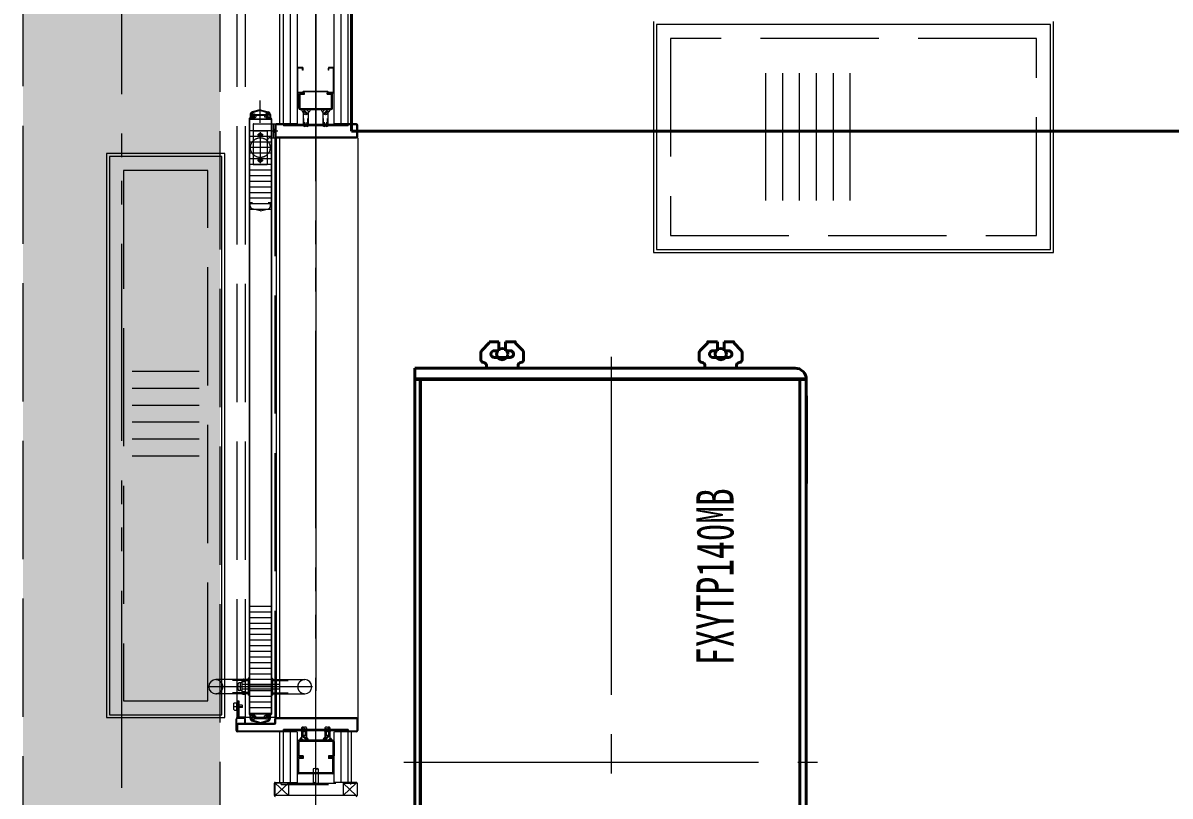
# Model space of a CAD drawing. Units: millimetres at full size. Extents: x -22551 to 92397, y -19340 to 14894.
# Drawn here: x -5813 to -3776, y 4234 to 5607 of the extents above; entities that cross this region are included whole.
import ezdxf
from ezdxf.enums import TextEntityAlignment as Align

# ---------------------------------------------------------------- set-up
doc = ezdxf.new("R2010")
doc.units = ezdxf.units.MM
doc.header["$LTSCALE"] = 70
for name, pattern in [('CHAIN2', [12, 9, -1, 1, -1]), ('DASHED1', [1.8, 1.2, -0.6]), ('DASHED3', [4, 3, -1]), ('DOUBLE_CHAIN1', [8.8, 5, -1, 0.6, -0.6, 0.6, -1])]:
    doc.linetypes.add(name, pattern=pattern)
for name, color, linetype, lineweight in [('1-2_階なし_梁', 9, 'DASHED3', 15), ('2-0_通芯', 7, 'Continuous', 15), ('9-0_無題1', 5, 'Continuous', 40)]:
    doc.layers.add(name, color=color, linetype=linetype, lineweight=lineweight)
doc.styles.add('ＭＳ ゴシック', font='')
doc.styles.get('ＭＳ ゴシック').set_extended_font_data('MS Gothic')

# ---------------------------------------------------------------- blocks, each defined once
blk = doc.blocks.new('グループ部品-9')
at = {"layer": '9-0_無題1'}
for q in [(-5229.89, 6814.3), (-79.89, 5414.3)]:
    blk.add_line((-5229.89, 5414.3), q, dxfattribs=at)
blk = doc.blocks.new('グループ部品-33')
at = {"layer": '9-0_無題1'}
for p, q in [((-4998.67, 5025.11), (-4985.14, 5038.34)), ((-4985.14, 5038.34), (-4998.67, 5025.11)), ((-4985.14, 5038.34), (-4985.14, 5040.64)), ((-4985.14, 5040.64), (-4968.14, 5040.64)), ((-4985.14, 5040.64), (-4985.14, 5038.34)), ((-4968.14, 5040.64), (-4985.14, 5040.64)), ((-4968.14, 5040.64), (-4968.14, 5024.64)), ((-4968.14, 5024.64), (-4968.14, 5040.64)), ((-4956.14, 5040.64), (-4956.14, 5024.64)), ((-4956.14, 5040.64), (-4956.14, 5024.64)), ((-4939.14, 5040.64), (-4956.14, 5040.64)), ((-4939.14, 5038.34), (-4939.14, 5040.64)), ((-4925.6, 5025.11), (-4939.14, 5038.34)), ((-4925.6, 5025.11), (-4939.14, 5038.34)), ((-4610.67, 5025.11), (-4597.14, 5038.34)), ((-4597.14, 5038.34), (-4610.67, 5025.11)), ((-4597.14, 5040.64), (-4597.14, 5038.34)), ((-4580.14, 5040.64), (-4597.14, 5040.64)), ((-4580.14, 5040.64), (-4580.14, 5024.64)), ((-4580.14, 5024.64), (-4580.14, 5040.64)), ((-4568.14, 5040.64), (-4568.14, 5024.64)), ((-4568.14, 5040.64), (-4568.14, 5024.64)), ((-4551.14, 5040.64), (-4568.14, 5040.64)), ((-4551.14, 5038.34), (-4551.14, 5040.64)), ((-4537.6, 5025.11), (-4551.14, 5038.34)), ((-4537.6, 5025.11), (-4551.14, 5038.34)), ((-5000.14, 5021.57), (-5000.14, 5008.64)), ((-5000.14, 5021.57), (-5000.14, 5008.64)), ((-4968.14, 5024.64), (-4976.14, 5024.64)), ((-4976.14, 5024.64), (-4968.14, 5024.64)), ((-4948.14, 5012.64), (-4976.14, 5012.64)), ((-4948.14, 5012.64), (-4976.14, 5012.64)), ((-4948.14, 5024.64), (-4956.14, 5024.64)), ((-4956.14, 5024.64), (-4948.14, 5024.64)), ((-4924.14, 5021.57), (-4924.14, 5008.64)), ((-4924.14, 5008.64), (-4924.14, 5021.57)), ((-4612.14, 5021.57), (-4612.14, 5008.64)), ((-4612.14, 5021.57), (-4612.14, 5008.64)), ((-4580.14, 5024.64), (-4588.14, 5024.64)), ((-4588.14, 5024.64), (-4580.14, 5024.64)), ((-4560.14, 5012.64), (-4588.14, 5012.64)), ((-4560.14, 5012.64), (-4588.14, 5012.64)), ((-4560.14, 5024.64), (-4568.14, 5024.64)), ((-4568.14, 5024.64), (-4560.14, 5024.64)), ((-4536.14, 5021.57), (-4536.14, 5008.64)), ((-4536.14, 5008.64), (-4536.14, 5021.57)), ((-4442.14, 4993.64), (-5117.14, 4993.64)), ((-5117.14, 3593.64), (-5117.14, 4993.64)), ((-5117.14, 4993.64), (-5117.14, 3593.64)), ((-4990.14, 4993.64), (-5117.14, 4993.64)), ((-4990.14, 4998.64), (-4990.14, 4993.64)), ((-4990.14, 4998.64), (-4990.14, 4993.64)), ((-4934.14, 4998.64), (-4934.14, 4993.64)), ((-4934.14, 4993.64), (-4934.14, 4998.64)), ((-4602.14, 4993.64), (-4934.14, 4993.64)), ((-4602.14, 4998.64), (-4602.14, 4993.64)), ((-4602.14, 4998.64), (-4602.14, 4993.64)), ((-4546.14, 4998.64), (-4546.14, 4993.64)), ((-4546.14, 4993.64), (-4546.14, 4998.64)), ((-4442.14, 4993.64), (-4546.14, 4993.64)), ((-4422.16, 4974.64), (-5117.14, 4974.64)), ((-4422.14, 4973.64), (-5117.14, 4973.64)), ((-5108.14, 3613.64), (-5108.14, 4973.64)), ((-5107.14, 3613.64), (-5107.14, 4973.64)), ((-4433.54, 3613.64), (-4433.54, 4973.64)), ((-4422.34, 3613.64), (-4422.34, 4973.64)), ((-4422.14, 4969.64), (-4422.14, 4973.64)), ((-4422.14, 4969.64), (-4422.14, 4973.64)), ((-4422.14, 4969.64), (-4422.34, 4969.64)), ((-4422.34, 4969.64), (-4422.14, 4969.64)), ((-4422.34, 3617.64), (-4422.34, 4969.64)), ((-4421.54, 4944.41), (-4422.34, 4944.41)), ((-4421.54, 4944.41), (-4421.54, 4788.64)), ((-4421.54, 4788.64), (-4422.34, 4788.64))]:
    blk.add_line(p, q, dxfattribs=at)
at = {"layer": '9-0_無題1', "color": 7, "linetype": 'CHAIN2', "lineweight": 15}
for p, q in [((-4768.14, 3573.64), (-4768.14, 5013.64)), ((-5137.14, 4293.64), (-4402.34, 4293.64))]:
    blk.add_line(p, q, dxfattribs=at)
at = {"layer": '9-0_無題1'}
for points in [[(-4939.14, 5038.34), (-4939.14, 5040.64), (-4956.14, 5040.64)], [(-4597.14, 5038.34), (-4597.14, 5040.64), (-4580.14, 5040.64)], [(-4551.14, 5038.34), (-4551.14, 5040.64), (-4568.14, 5040.64)]]:
    blk.add_lwpolyline(points, dxfattribs=at)
for centre in [(-4962.14, 5018.64), (-4574.14, 5018.64)]:
    blk.add_circle(centre, 10, dxfattribs=at)
for centre, radius, start, end in [((-4995.14, 5021.57), 5, 135, 180), ((-4995.14, 5021.57), 5, 135.00003, 179.99995), ((-4976.14, 5018.64), 6, 90, 270), ((-4976.14, 5018.64), 6, 90, 269.99998), ((-4948.14, 5018.64), 6, 270, 90), ((-4948.14, 5018.64), 6, 269.99998, 90), ((-4929.14, 5021.57), 5, 359.99998, 44.99998), ((-4929.14, 5021.57), 5, 0.00003, 44.99995), ((-4607.14, 5021.57), 5, 135, 180), ((-4607.14, 5021.57), 5, 135.00003, 179.99995), ((-4588.14, 5018.64), 6, 90, 270), ((-4588.14, 5018.64), 6, 90, 270), ((-4560.14, 5018.64), 6, 270, 90), ((-4560.14, 5018.64), 6, 270, 90), ((-4541.14, 5021.57), 5, 359.99998, 44.99998), ((-4541.14, 5021.57), 5, 0.00003, 44.99995), ((-4995.14, 5008.64), 5, 180, 270), ((-4995.14, 5008.64), 5, 179.99995, 270.00003), ((-4995.14, 4998.64), 5, 359.99998, 90), ((-4995.14, 4998.64), 5, 359.99995, 90.00003), ((-4929.14, 4998.64), 5, 90, 180), ((-4929.14, 4998.64), 5, 89.99994, 180.00003), ((-4929.14, 5008.64), 5, 270, 359.99998), ((-4929.14, 5008.64), 5, 270.00006, 359.99995), ((-4607.14, 5008.64), 5, 180, 270), ((-4607.14, 5008.64), 5, 179.99995, 270.00003), ((-4607.14, 4998.64), 5, 359.99998, 90), ((-4607.14, 4998.64), 5, 359.99995, 90.00003), ((-4541.14, 4998.64), 5, 90, 180), ((-4541.14, 4998.64), 5, 89.99994, 180.00003), ((-4541.14, 5008.64), 5, 270, 359.99998), ((-4541.14, 5008.64), 5, 270.00006, 359.99995), ((-4442.14, 4973.64), 20, 359.99998, 90), ((-4442.14, 4973.64), 20, 359.99995, 90.00003)]:
    blk.add_arc(centre, radius, start, end, dxfattribs=at)
at = {"layer": '9-0_無題1', "color": 7, "style": 'ＭＳ ゴシック', "width": 0.7}
blk.add_text('FXYTP140MB', height=65.98, rotation=90, dxfattribs=at).set_placement((-4531.64, 4466), align=Align.BOTTOM_LEFT)
blk = doc.blocks.new('グループ部品-125')
at = {"layer": '2-0_通芯', "linetype": 'DOUBLE_CHAIN1'}
for p, q in [((-5638.39, 11374.3), (-5638.39, -7111.67)), ((-5293.39, 1013.66), (-5293.39, 8017.87)), ((-5365.39, 4234.3), (-5341.89, 4256.3)), ((-5365.39, 4256.3), (-5341.89, 4234.3)), ((-5341.89, 4256.3), (-5341.89, 4234.3)), ((-5244.89, 4234.3), (-5221.39, 4256.3)), ((-5244.89, 4256.3), (-5221.39, 4234.3)), ((-5244.89, 4256.3), (-5244.89, 4234.3))]:
    blk.add_line(p, q, dxfattribs=at)
at = {"layer": '2-0_通芯'}
for p, q in [((-5350.89, 5427.8), (-5350.89, 6934.3)), ((-5338.39, 5427.8), (-5338.39, 6934.3)), ((-5325.89, 5427.8), (-5325.89, 6934.3)), ((-5293.39, 6946.38), (-5293.39, 4420.3)), ((-5260.89, 5427.8), (-5260.89, 6934.3)), ((-5248.39, 5427.8), (-5248.39, 6934.3)), ((-5235.89, 5427.8), (-5235.89, 6934.3)), ((-5229.89, 5427.8), (-5229.89, 6814.3)), ((-5356.89, 5427.8), (-5356.89, 6424.3)), ((-4693.39, 5609.3), (-4693.39, 5199.3)), ((-3988.39, 5604.3), (-4688.39, 5604.3)), ((-4688.39, 5604.3), (-4688.39, 5204.3)), ((-5325.89, 5484), (-5325.89, 5526.6)), ((-5325.09, 5527), (-5316.69, 5527)), ((-5325.09, 5483.6), (-5325.09, 5527)), ((-5317.09, 5527.8), (-5324.69, 5527.8)), ((-5316.69, 5522.8), (-5316.69, 5527)), ((-5315.89, 5522.8), (-5316.69, 5522.8)), ((-5315.89, 5522.8), (-5315.89, 5526.6)), ((-5270.89, 5522.8), (-5270.89, 5526.6)), ((-5270.09, 5522.8), (-5270.89, 5522.8)), ((-5270.09, 5522.8), (-5270.09, 5527)), ((-5270.09, 5527), (-5261.69, 5527)), ((-5262.09, 5527.8), (-5269.69, 5527.8)), ((-5261.69, 5483.6), (-5261.69, 5527)), ((-5260.89, 5484), (-5260.89, 5526.6)), ((-4494.58, 5517.41), (-4494.58, 5291.19)), ((-4464.58, 5517.41), (-4464.58, 5291.19)), ((-4434.58, 5517.41), (-4434.58, 5291.19)), ((-4404.58, 5517.41), (-4404.58, 5291.19)), ((-4374.58, 5517.41), (-4374.58, 5291.19)), ((-4344.58, 5517.41), (-4344.58, 5291.19)), ((-5325.09, 5483.6), (-5316.22, 5483.6)), ((-5324.69, 5482.8), (-5313.39, 5482.8)), ((-5323.39, 5455.2), (-5323.39, 5480.4)), ((-5321.09, 5455.1), (-5321.09, 5480.5)), ((-5321.09, 5480.5), (-5313.39, 5480.5)), ((-5314.22, 5485.6), (-5316.22, 5483.6)), ((-5313.89, 5484.8), (-5315.54, 5483.15)), ((-5314.22, 5485.6), (-5272.56, 5485.6)), ((-5313.89, 5484.8), (-5272.89, 5484.8)), ((-5313.39, 5480.5), (-5313.39, 5482.8)), ((-5273.39, 5480.5), (-5273.39, 5482.8)), ((-5273.39, 5482.8), (-5262.09, 5482.8)), ((-5273.39, 5480.5), (-5265.69, 5480.5)), ((-5271.24, 5483.15), (-5272.89, 5484.8)), ((-5270.56, 5483.6), (-5272.56, 5485.6)), ((-5270.56, 5483.6), (-5261.69, 5483.6)), ((-5265.69, 5455.1), (-5265.69, 5480.5)), ((-5263.39, 5455.2), (-5263.39, 5480.4)), ((-5391.89, 5429.4), (-5391.89, 5468.8)), ((-5409.89, 5444.01), (-5409.89, 5437.8)), ((-5408.69, 5441.8), (-5408.69, 5439)), ((-5408.39, 5445.3), (-5401.89, 5445.3)), ((-5408.39, 5443.8), (-5405.89, 5443.8)), ((-5392.43, 5452.72), (-5406.25, 5448.83)), ((-5405.89, 5443.8), (-5405.89, 5442.8)), ((-5405.89, 5442.8), (-5401.64, 5442.8)), ((-5405.89, 5439.15), (-5405.89, 5442.3)), ((-5392.43, 5451.17), (-5405.84, 5447.38)), ((-5404.64, 5441.1), (-5404.64, 5439.8)), ((-5404.14, 5441.6), (-5401.64, 5441.6)), ((-5401.89, 5445.3), (-5401.89, 5444.3)), ((-5401.89, 5444.3), (-5381.89, 5444.3)), ((-5401.64, 5442.8), (-5401.64, 5441.6)), ((-5399.64, 5442.8), (-5399.64, 5439.3)), ((-5399.64, 5442.8), (-5384.14, 5442.8)), ((-5391.35, 5452.72), (-5377.53, 5448.83)), ((-5391.35, 5451.17), (-5377.94, 5447.38)), ((-5384.14, 5442.8), (-5384.14, 5439.3)), ((-5377.89, 5442.8), (-5382.14, 5442.8)), ((-5382.14, 5442.8), (-5382.14, 5441.6)), ((-5379.64, 5441.6), (-5382.14, 5441.6)), ((-5381.89, 5445.3), (-5381.89, 5444.3)), ((-5375.39, 5445.3), (-5381.89, 5445.3)), ((-5379.14, 5441.1), (-5379.14, 5439.8)), ((-5375.39, 5443.8), (-5377.89, 5443.8)), ((-5377.89, 5443.8), (-5377.89, 5442.8)), ((-5377.89, 5439.15), (-5377.89, 5442.3)), ((-5375.09, 5441.8), (-5375.09, 5439)), ((-5373.89, 5444.01), (-5373.89, 5437.8)), ((-5321.09, 5455.1), (-5265.69, 5455.1)), ((-5320.99, 5452.8), (-5265.79, 5452.8)), ((-5315.39, 5424.3), (-5315.39, 5448.3)), ((-5314.98, 5450.16), (-5309.02, 5444.2)), ((-5313.76, 5451.77), (-5307.42, 5445.43)), ((-5306.39, 5424.3), (-5306.39, 5448.3)), ((-5280.39, 5424.3), (-5280.39, 5448.3)), ((-5273.02, 5451.77), (-5279.36, 5445.43)), ((-5271.79, 5450.16), (-5277.75, 5444.2)), ((-5271.39, 5424.3), (-5271.39, 5448.3)), ((-5411.89, 5436.5), (-5411.89, 4379.1)), ((-5411.29, 5436.8), (-5411.29, 4378.8)), ((-5372.49, 5435.3), (-5411.29, 5435.3)), ((-5411.14, 5436.3), (-5411.14, 5435.8)), ((-5404.39, 5437.4), (-5410.99, 5437.4)), ((-5409.89, 5437.8), (-5405.89, 5437.8)), ((-5408.69, 5439), (-5405.89, 5439)), ((-5406.14, 5436.8), (-5406.14, 5436.3)), ((-5406.14, 5436.3), (-5403.39, 5436.3)), ((-5405.89, 5439), (-5405.89, 5437.8)), ((-5405.05, 5438.16), (-5403.39, 5437.8)), ((-5404.89, 5439.15), (-5402.78, 5438.69)), ((-5404.14, 5439.3), (-5399.64, 5439.3)), ((-5403.39, 5437.8), (-5403.39, 5436.3)), ((-5402.39, 5438.2), (-5402.39, 5436.3)), ((-5402.39, 5436.3), (-5381.39, 5436.3)), ((-5379.64, 5439.3), (-5384.14, 5439.3)), ((-5381.39, 5438.2), (-5381.39, 5436.3)), ((-5378.89, 5439.15), (-5381, 5438.69)), ((-5378.73, 5438.16), (-5380.39, 5437.8)), ((-5380.39, 5437.8), (-5380.39, 5436.3)), ((-5379.39, 5437.4), (-5379.39, 5436.8)), ((-5372.79, 5437.4), (-5379.39, 5437.4)), ((-5372.49, 5436.8), (-5379.39, 5436.8)), ((-5377.89, 5439), (-5377.89, 5437.8)), ((-5375.09, 5439), (-5377.89, 5439)), ((-5373.89, 5437.8), (-5377.89, 5437.8)), ((-5372.64, 5436.3), (-5372.64, 5435.8)), ((-5372.49, 5436.8), (-5372.49, 4378.8)), ((-5371.89, 5436.5), (-5371.89, 4379.1)), ((-5371.89, 5427.8), (-5365.89, 5427.8)), ((-5369.09, 5427.8), (-5369.09, 5402.8)), ((-5365.89, 5427.8), (-5365.89, 5402.8)), ((-5365.89, 5425.4), (-5365.89, 5405.2)), ((-5364.29, 5426.2), (-5347.89, 5426.2)), ((-5364.29, 5426.2), (-5364.29, 5404.4)), ((-5326.89, 5427.8), (-5363.49, 5427.8)), ((-5350.89, 5426.2), (-5350.89, 5423.9)), ((-5347.89, 5427.8), (-5347.89, 5426.2)), ((-5314.39, 5425.45), (-5314.39, 5437)), ((-5312.89, 5425.79), (-5312.89, 5430.56)), ((-5308.89, 5422.81), (-5308.89, 5430.56)), ((-5307.39, 5423.14), (-5307.39, 5437)), ((-5279.39, 5423.14), (-5279.39, 5437)), ((-5277.89, 5422.81), (-5277.89, 5430.56)), ((-5273.89, 5425.79), (-5273.89, 5430.56)), ((-5272.39, 5425.45), (-5272.39, 5437)), ((-5221.29, 5427.8), (-5259.89, 5427.8)), ((-5238.89, 5426.2), (-5238.89, 5427.8)), ((-5238.89, 5426.2), (-5220.49, 5426.2)), ((-5235.89, 5423.9), (-5235.89, 5426.2)), ((-5220.49, 5404.4), (-5220.49, 5426.2)), ((-5218.89, 5405.2), (-5218.89, 5425.4)), ((-5411.89, 5401.2), (-5411.89, 5371.8)), ((-5372.49, 5415.3), (-5411.29, 5415.3)), ((-5372.49, 5405.3), (-5411.29, 5405.3)), ((-5371.89, 5401.2), (-5371.89, 5371.8)), ((-5364.29, 5404.4), (-5220.49, 5404.4)), ((-5363.89, 5402.8), (-5363.89, 4372.8)), ((-5363.49, 5402.8), (-5221.29, 5402.8)), ((-5357.89, 5402.8), (-5357.89, 4372.8)), ((-5218.89, 5402.8), (-5218.89, 4370.4)), ((-5372.49, 5395.3), (-5411.29, 5395.3)), ((-5372.49, 5385.3), (-5411.29, 5385.3)), ((-5454.89, 5374.8), (-5664.89, 5374.8)), ((-5664.89, 5374.8), (-5664.89, 4372.8)), ((-5459.89, 5369.8), (-5659.89, 5369.8)), ((-5659.89, 5369.8), (-5659.89, 4377.8)), ((-5459.89, 4377.8), (-5459.89, 5369.8)), ((-5454.89, 4372.8), (-5454.89, 5374.8)), ((-5372.49, 5375.3), (-5411.29, 5375.3)), ((-5372.49, 5365.3), (-5411.29, 5365.3)), ((-5372.49, 5355.3), (-5411.29, 5355.3)), ((-5372.49, 5345.3), (-5411.29, 5345.3)), ((-5372.49, 5335.3), (-5411.29, 5335.3)), ((-5372.49, 5325.3), (-5411.29, 5325.3)), ((-5372.49, 5315.3), (-5411.29, 5315.3)), ((-5372.49, 5305.3), (-5411.29, 5305.3)), ((-5372.49, 5295.3), (-5411.29, 5295.3)), ((-5372.49, 5285.3), (-5411.29, 5285.3)), ((-5409.89, 5287.8), (-5405.89, 5287.8)), ((-5409.89, 5281.58), (-5409.89, 5287.8)), ((-5392.17, 5272.8), (-5406.25, 5276.77)), ((-5391.61, 5272.8), (-5377.53, 5276.77)), ((-5377.89, 5287.8), (-5373.89, 5287.8)), ((-5373.89, 5281.58), (-5373.89, 5287.8)), ((-5372.49, 5275.3), (-5411.29, 5275.3)), ((-5391.61, 5272.8), (-5392.17, 5272.8)), ((-5500.45, 4987.45), (-5619.33, 4987.45)), ((-5500.45, 4957.45), (-5619.33, 4957.45)), ((-5500.45, 4927.45), (-5619.33, 4927.45)), ((-5500.45, 4897.45), (-5619.33, 4897.45)), ((-5500.45, 4867.45), (-5619.33, 4867.45)), ((-5500.45, 4837.45), (-5619.33, 4837.45)), ((-5372.49, 4570.3), (-5411.29, 4570.3)), ((-5372.49, 4560.3), (-5411.29, 4560.3)), ((-5372.49, 4550.3), (-5411.29, 4550.3)), ((-5372.49, 4540.3), (-5411.29, 4540.3)), ((-5372.49, 4530.3), (-5411.29, 4530.3)), ((-5372.49, 4520.3), (-5411.29, 4520.3)), ((-5372.49, 4510.3), (-5411.29, 4510.3)), ((-5372.49, 4500.3), (-5411.29, 4500.3)), ((-5372.49, 4490.3), (-5411.29, 4490.3)), ((-5372.49, 4480.3), (-5411.29, 4480.3)), ((-5372.49, 4470.3), (-5411.29, 4470.3)), ((-5413.39, 4442.8), (-5413.39, 4412.8)), ((-5411.89, 4442.8), (-5413.39, 4442.8)), ((-5411.89, 4442.8), (-5411.89, 4412.8)), ((-5372.49, 4460.3), (-5411.29, 4460.3)), ((-5372.49, 4450.3), (-5411.29, 4450.3)), ((-5371.89, 4442.8), (-5370.39, 4442.8)), ((-5371.89, 4442.8), (-5371.89, 4412.8)), ((-5370.39, 4442.8), (-5370.39, 4412.8)), ((-5413.39, 4440.3), (-5470.89, 4440.3)), ((-5372.49, 4440.3), (-5411.29, 4440.3)), ((-5372.49, 4430.3), (-5411.29, 4430.3)), ((-5370.39, 4440.3), (-5312.89, 4440.3)), ((-5413.39, 4415.3), (-5470.89, 4415.3)), ((-5411.89, 4412.8), (-5413.39, 4412.8)), ((-5372.49, 4420.3), (-5411.29, 4420.3)), ((-5372.49, 4410.3), (-5411.29, 4410.3)), ((-5371.89, 4412.8), (-5370.39, 4412.8)), ((-5370.39, 4415.3), (-5312.89, 4415.3)), ((-5372.49, 4400.3), (-5411.29, 4400.3)), ((-5372.49, 4390.3), (-5411.29, 4390.3)), ((-5372.49, 4380.3), (-5411.29, 4380.3)), ((-5664.89, 4372.8), (-5454.89, 4372.8)), ((-5659.89, 4377.8), (-5459.89, 4377.8)), ((-5434.89, 4350.2), (-5434.89, 4370.4)), ((-5419.49, 4371.2), (-5433.29, 4371.2)), ((-5433.29, 4349.4), (-5433.29, 4371.2)), ((-5420.29, 4372.8), (-5432.49, 4372.8)), ((-5431.69, 4361.2), (-5366.69, 4361.2)), ((-5431.69, 4350.4), (-5431.69, 4361.2)), ((-5430.89, 4362.8), (-5365.89, 4362.8)), ((-5419.49, 4362.8), (-5419.49, 4371.2)), ((-5417.89, 4362.8), (-5417.89, 4370.4)), ((-5404.39, 4378.8), (-5411.29, 4378.8)), ((-5411.14, 4379.3), (-5411.14, 4379.8)), ((-5404.39, 4378.2), (-5410.99, 4378.2)), ((-5409.89, 4377.8), (-5405.89, 4377.8)), ((-5409.89, 4371.58), (-5409.89, 4377.8)), ((-5408.69, 4376.6), (-5405.89, 4376.6)), ((-5408.69, 4373.8), (-5408.69, 4376.6)), ((-5408.39, 4371.8), (-5405.89, 4371.8)), ((-5408.39, 4370.3), (-5401.89, 4370.3)), ((-5392.43, 4362.87), (-5406.25, 4366.77)), ((-5405.89, 4376.6), (-5405.89, 4377.8)), ((-5405.89, 4376.45), (-5405.89, 4373.3)), ((-5405.89, 4372.8), (-5401.64, 4372.8)), ((-5405.89, 4371.8), (-5405.89, 4372.8)), ((-5392.43, 4364.43), (-5405.84, 4368.22)), ((-5405.05, 4377.44), (-5403.39, 4377.8)), ((-5404.89, 4376.45), (-5402.78, 4376.91)), ((-5404.64, 4374.5), (-5404.64, 4375.8)), ((-5404.39, 4378.2), (-5404.39, 4378.8)), ((-5404.14, 4376.3), (-5399.64, 4376.3)), ((-5404.14, 4374), (-5401.64, 4374)), ((-5403.39, 4377.8), (-5403.39, 4379.3)), ((-5402.39, 4377.4), (-5402.39, 4379.3)), ((-5381.39, 4379.3), (-5402.39, 4379.3)), ((-5401.89, 4370.3), (-5401.89, 4371.3)), ((-5401.89, 4371.3), (-5381.89, 4371.3)), ((-5401.64, 4372.8), (-5401.64, 4374)), ((-5399.64, 4372.8), (-5399.64, 4376.3)), ((-5399.64, 4372.8), (-5384.14, 4372.8)), ((-5391.35, 4364.43), (-5377.94, 4368.22)), ((-5391.35, 4362.87), (-5377.53, 4366.77)), ((-5384.14, 4372.8), (-5384.14, 4376.3)), ((-5379.64, 4376.3), (-5384.14, 4376.3)), ((-5382.14, 4372.8), (-5382.14, 4374)), ((-5379.64, 4374), (-5382.14, 4374)), ((-5381.89, 4370.3), (-5381.89, 4371.3)), ((-5375.39, 4370.3), (-5381.89, 4370.3)), ((-5381.39, 4377.4), (-5381.39, 4379.3)), ((-5378.89, 4376.45), (-5381, 4376.91)), ((-5377.64, 4379.3), (-5380.39, 4379.3)), ((-5380.39, 4377.8), (-5380.39, 4379.3)), ((-5378.73, 4377.44), (-5380.39, 4377.8)), ((-5379.39, 4378.2), (-5379.39, 4378.8)), ((-5372.49, 4378.8), (-5379.39, 4378.8)), ((-5372.79, 4378.2), (-5379.39, 4378.2)), ((-5379.14, 4374.5), (-5379.14, 4375.8)), ((-5373.89, 4377.8), (-5377.89, 4377.8)), ((-5377.89, 4376.6), (-5377.89, 4377.8)), ((-5375.09, 4376.6), (-5377.89, 4376.6)), ((-5377.89, 4376.45), (-5377.89, 4373.3)), ((-5375.39, 4371.8), (-5377.89, 4371.8)), ((-5377.64, 4378.8), (-5377.64, 4379.3)), ((-5375.09, 4373.8), (-5375.09, 4376.6)), ((-5373.89, 4371.58), (-5373.89, 4377.8)), ((-5372.64, 4379.3), (-5372.64, 4379.8)), ((-5365.89, 4362.8), (-5365.89, 4370.4)), ((-5364.29, 4371.2), (-5220.49, 4371.2)), ((-5364.29, 4363.6), (-5364.29, 4371.2)), ((-5363.49, 4372.8), (-5221.29, 4372.8)), ((-5220.49, 4371.2), (-5220.49, 4349.4)), ((-5218.89, 4370.4), (-5218.89, 4350.2)), ((-5433.29, 4350.4), (-5431.69, 4350.4)), ((-5433.29, 4349.4), (-5347.89, 4349.4)), ((-5326.89, 4347.8), (-5432.49, 4347.8)), ((-5356.89, 4257.8), (-5356.89, 4347.8)), ((-5350.89, 4349.4), (-5350.89, 4351.7)), ((-5350.89, 4257.8), (-5350.89, 4347.8)), ((-5347.89, 4347.8), (-5347.89, 4349.4)), ((-5338.39, 4257.8), (-5338.39, 4347.8)), ((-5325.89, 4257.8), (-5325.89, 4347.8)), ((-5318.56, 4354.6), (-5318.56, 4337.3)), ((-5317.56, 4355.75), (-5317.56, 4338.19)), ((-5311.19, 4333.83), (-5317.53, 4340.17)), ((-5316.06, 4356.09), (-5316.06, 4342.85)), ((-5309.97, 4335.43), (-5315.93, 4341.39)), ((-5314.16, 4349.3), (-5314.06, 4349.3)), ((-5312.06, 4353.11), (-5312.06, 4342.85)), ((-5310.56, 4353.44), (-5310.56, 4338.19)), ((-5309.56, 4354.6), (-5309.56, 4337.3)), ((-5277.22, 4354.6), (-5277.22, 4337.3)), ((-5276.81, 4335.43), (-5270.85, 4341.39)), ((-5276.22, 4353.44), (-5276.22, 4338.19)), ((-5275.59, 4333.83), (-5269.25, 4340.17)), ((-5274.72, 4353.11), (-5274.72, 4342.85)), ((-5272.62, 4349.3), (-5272.72, 4349.3)), ((-5270.72, 4356.09), (-5270.72, 4342.85)), ((-5269.22, 4355.75), (-5269.22, 4338.19)), ((-5268.22, 4354.6), (-5268.22, 4337.3)), ((-5260.89, 4257.8), (-5260.89, 4347.8)), ((-5221.29, 4347.8), (-5259.89, 4347.8)), ((-5248.39, 4257.8), (-5248.39, 4347.8)), ((-5238.89, 4349.4), (-5238.89, 4347.8)), ((-5238.89, 4349.4), (-5220.49, 4349.4)), ((-5235.89, 4351.7), (-5235.89, 4349.4)), ((-5235.89, 4257.8), (-5235.89, 4347.8)), ((-5229.89, 4257.8), (-5229.89, 4347.8)), ((-5325.89, 4330.4), (-5325.89, 4305.2)), ((-5323.59, 4330), (-5323.59, 4305.6)), ((-5263.29, 4332.8), (-5323.49, 4332.8)), ((-5263.69, 4330.5), (-5323.09, 4330.5)), ((-5321.54, 4333.19), (-5318.44, 4336.28)), ((-5321.52, 4332.8), (-5306.6, 4332.8)), ((-5321.5, 4333.93), (-5318.54, 4336.89)), ((-5321.24, 4334.9), (-5319.15, 4336.99)), ((-5321.21, 4332.8), (-5318.28, 4335.73)), ((-5320.51, 4332.8), (-5318.06, 4335.24)), ((-5319.8, 4332.8), (-5317.8, 4334.8)), ((-5319.09, 4332.8), (-5317.5, 4334.39)), ((-5318.39, 4332.8), (-5317.15, 4334.03)), ((-5317.68, 4332.8), (-5316.77, 4333.71)), ((-5316.97, 4332.8), (-5316.35, 4333.42)), ((-5316.26, 4332.8), (-5315.88, 4333.18)), ((-5311.86, 4332.8), (-5312.24, 4333.18)), ((-5311.15, 4332.8), (-5311.77, 4333.42)), ((-5310.44, 4332.8), (-5311.35, 4333.71)), ((-5309.73, 4332.8), (-5310.97, 4334.03)), ((-5309.03, 4332.8), (-5310.62, 4334.39)), ((-5308.32, 4332.8), (-5310.32, 4334.8)), ((-5307.61, 4332.8), (-5310.06, 4335.24)), ((-5306.91, 4332.8), (-5309.84, 4335.73)), ((-5306.59, 4333.19), (-5309.68, 4336.28)), ((-5306.62, 4333.93), (-5309.58, 4336.89)), ((-5306.88, 4334.9), (-5308.97, 4336.99)), ((-5280.19, 4333.19), (-5277.1, 4336.28)), ((-5265.26, 4332.8), (-5280.18, 4332.8)), ((-5280.16, 4333.93), (-5277.2, 4336.89)), ((-5279.9, 4334.9), (-5277.81, 4336.99)), ((-5279.87, 4332.8), (-5276.94, 4335.73)), ((-5279.17, 4332.8), (-5276.72, 4335.24)), ((-5278.46, 4332.8), (-5276.46, 4334.8)), ((-5277.75, 4332.8), (-5276.16, 4334.39)), ((-5277.04, 4332.8), (-5275.81, 4334.03)), ((-5276.34, 4332.8), (-5275.43, 4333.71)), ((-5275.63, 4332.8), (-5275.01, 4333.42)), ((-5274.92, 4332.8), (-5274.54, 4333.18)), ((-5270.51, 4332.8), (-5270.9, 4333.18)), ((-5269.81, 4332.8), (-5270.43, 4333.42)), ((-5269.1, 4332.8), (-5270.01, 4333.71)), ((-5268.39, 4332.8), (-5269.62, 4334.03)), ((-5267.69, 4332.8), (-5269.28, 4334.39)), ((-5266.98, 4332.8), (-5268.98, 4334.8)), ((-5266.27, 4332.8), (-5268.72, 4335.24)), ((-5265.56, 4332.8), (-5268.5, 4335.73)), ((-5265.24, 4333.19), (-5268.34, 4336.28)), ((-5265.28, 4333.93), (-5268.24, 4336.89)), ((-5265.54, 4334.9), (-5267.63, 4336.99)), ((-5263.19, 4330), (-5263.19, 4305.6)), ((-5260.89, 4330.4), (-5260.89, 4305.2)), ((-5325.89, 4275.2), (-5325.89, 4300.4)), ((-5323.59, 4275.6), (-5323.59, 4300)), ((-5315.89, 4302.8), (-5323.49, 4302.8)), ((-5315.89, 4305.1), (-5323.09, 4305.1)), ((-5315.89, 4300.5), (-5323.09, 4300.5)), ((-5315.89, 4305.1), (-5315.89, 4300.5)), ((-5270.89, 4305.1), (-5270.89, 4300.5)), ((-5263.69, 4305.1), (-5270.89, 4305.1)), ((-5263.29, 4302.8), (-5270.89, 4302.8)), ((-5263.69, 4300.5), (-5270.89, 4300.5)), ((-5263.19, 4275.6), (-5263.19, 4300)), ((-5260.89, 4275.2), (-5260.89, 4300.4)), ((-5297.89, 4282.09), (-5297.89, 4256.99)), ((-5288.89, 4282.07), (-5288.89, 4256.99)), ((-5263.29, 4272.8), (-5323.49, 4272.8)), ((-5263.69, 4275.1), (-5323.09, 4275.1)), ((-5366.89, 4234.3), (-5366.89, 4256.3)), ((-5365.39, 4257.8), (-5325.89, 4257.8)), ((-5365.39, 4234.3), (-5365.39, 4256.3)), ((-5341.89, 4256.3), (-5365.39, 4256.3)), ((-5341.89, 4256.3), (-5341.89, 4257.8)), ((-5221.39, 4257.8), (-5260.89, 4257.8)), ((-5244.89, 4257.8), (-5244.89, 4256.3)), ((-5244.89, 4256.3), (-5221.39, 4256.3)), ((-5219.89, 4256.3), (-5219.89, 4234.3)), ((-5221.39, 4234.3), (-5365.39, 4234.3))]:
    blk.add_line(p, q, dxfattribs=at)
at = {"layer": '2-0_通芯', "linetype": 'DASHED3'}
for p, q in [((-5432.89, 4373.3), (-5432.89, 6352.8)), ((-5417.89, 4373.3), (-5417.89, 6352.8)), ((-4013.39, 5579.3), (-4663.39, 5579.3)), ((-4663.39, 5579.3), (-4663.39, 5229.3)), ((-5404.39, 5426.8), (-5404.39, 5355.3)), ((-5403.39, 5427.8), (-5371.89, 5427.8)), ((-5369.09, 5419.55), (-5367.09, 5417.55)), ((-5235.89, 5426.2), (-5350.89, 5426.2)), ((-5235.89, 5423.9), (-5350.89, 5423.9)), ((-5404.39, 5415.3), (-5379.39, 5415.3)), ((-5386.89, 5407.8), (-5396.89, 5407.8)), ((-5391.89, 5412.8), (-5391.89, 5357.9)), ((-5379.39, 5415.3), (-5379.39, 5355.3)), ((-5373.39, 5415.3), (-5360.89, 5415.3)), ((-5369.09, 5411.05), (-5367.09, 5413.05)), ((-5365.89, 5417.55), (-5367.09, 5417.55)), ((-5367.09, 5413.05), (-5367.09, 5417.55)), ((-5365.89, 5413.05), (-5367.09, 5413.05)), ((-5365.89, 5402.8), (-5365.89, 4370.4)), ((-5396.89, 5362.8), (-5386.89, 5362.8)), ((-5484.89, 5344.8), (-5634.89, 5344.8)), ((-5634.89, 5344.8), (-5634.89, 4402.8)), ((-5484.89, 4402.8), (-5484.89, 5344.8)), ((-5404.39, 5355.3), (-5379.39, 5355.3)), ((-5299.39, 4427.8), (-5484.39, 4427.8)), ((-5413.39, 4438.8), (-5441.25, 4438.8)), ((-5424.89, 4434.8), (-5428.55, 4434.8)), ((-5426.89, 4420.8), (-5426.89, 4434.8)), ((-5424.89, 4440.1), (-5424.89, 4440.3)), ((-5424.89, 4440.1), (-5417.89, 4440.1)), ((-5424.89, 4440.1), (-5422.89, 4438.1)), ((-5424.89, 4437.3), (-5424.89, 4418.3)), ((-5358.17, 4431.8), (-5424.89, 4431.8)), ((-5424.89, 4423.8), (-5358.17, 4423.8)), ((-5413.39, 4438.3), (-5423.89, 4438.3)), ((-5422.89, 4438.1), (-5422.89, 4435.72)), ((-5421.39, 4440.9), (-5421.39, 4435.72)), ((-5417.89, 4440.1), (-5419.89, 4438.1)), ((-5419.89, 4438.1), (-5419.89, 4435.72)), ((-5370.39, 4438.8), (-5342.52, 4438.8)), ((-5634.89, 4402.8), (-5484.89, 4402.8)), ((-5413.39, 4416.8), (-5441.25, 4416.8)), ((-5431.69, 4402.8), (-5430.09, 4402.8)), ((-5431.69, 4402.8), (-5431.69, 4375.2)), ((-5430.09, 4402.8), (-5430.09, 4374.4)), ((-5424.89, 4420.8), (-5428.55, 4420.8)), ((-5424.89, 4415.5), (-5422.89, 4417.5)), ((-5424.89, 4415.5), (-5424.89, 4415.3)), ((-5424.89, 4415.5), (-5417.89, 4415.5)), ((-5413.39, 4417.3), (-5423.89, 4417.3)), ((-5422.89, 4417.5), (-5422.89, 4419.88)), ((-5421.39, 4419.88), (-5421.39, 4414.7)), ((-5419.89, 4417.5), (-5419.89, 4419.88)), ((-5417.89, 4415.5), (-5419.89, 4417.5)), ((-5370.39, 4416.8), (-5342.52, 4416.8)), ((-5438.69, 4398.3), (-5437.69, 4399.3)), ((-5438.69, 4387.3), (-5438.69, 4398.3)), ((-5438.69, 4392.8), (-5423.69, 4392.8)), ((-5437.69, 4386.3), (-5438.69, 4387.3)), ((-5437.69, 4399.3), (-5434.19, 4399.3)), ((-5437.69, 4386.3), (-5434.19, 4386.3)), ((-5433.69, 4398.8), (-5434.19, 4399.3)), ((-5433.69, 4386.8), (-5434.19, 4386.3)), ((-5433.69, 4386.8), (-5433.69, 4398.8)), ((-5433.69, 4397.8), (-5432.89, 4397.8)), ((-5433.69, 4387.8), (-5432.89, 4387.8)), ((-5424.09, 4394.8), (-5432.89, 4394.8)), ((-5424.09, 4390.8), (-5432.89, 4390.8)), ((-5423.69, 4391.2), (-5424.09, 4390.8)), ((-5365.89, 4373.3), (-5432.89, 4373.3)), ((-5429.29, 4372.8), (-5418.69, 4372.8)), ((-5235.89, 4351.7), (-5350.89, 4351.7)), ((-5235.89, 4349.4), (-5350.89, 4349.4))]:
    blk.add_line(p, q, dxfattribs=at)
at = {"layer": '2-0_通芯', "linetype": 'DASHED1'}
for p, q in [((-5354.89, 4254), (-5354.89, 4256.3)), ((-5354.89, 4254), (-5231.89, 4254)), ((-5341.89, 4256.3), (-5244.89, 4256.3)), ((-5231.89, 4256.3), (-5231.89, 4254))]:
    blk.add_line(p, q, dxfattribs=at)
at = {"layer": '2-0_通芯'}
for points in [[(-4693.39, 5199.3), (-3983.39, 5199.3), (-3983.39, 5609.3)], [(-4688.39, 5204.3), (-3988.39, 5204.3), (-3988.39, 5604.3)], [(-5408.39, 5445.3), (-5408.39, 5442.8), (-5408.69, 5441.8)], [(-5403.39, 5441.8), (-5404.89, 5441.8), (-5404.89, 5439.15)], [(-5380.39, 5441.8), (-5378.89, 5441.8), (-5378.89, 5439.15)], [(-5375.39, 5445.3), (-5375.39, 5442.8), (-5375.09, 5441.8)], [(-5404.39, 5437.4), (-5404.39, 5436.8), (-5411.29, 5436.8)], [(-5391.59, 5435.3), (-5391.89, 5435.6), (-5392.19, 5435.3)], [(-5377.64, 5436.8), (-5377.64, 5436.3), (-5380.39, 5436.3)], [(-5374.39, 5402.8), (-5371.89, 5402.8), (-5365.89, 5402.8)], [(-5392.19, 4380.3), (-5391.89, 4380), (-5391.59, 4380.3)], [(-5408.39, 4370.3), (-5408.39, 4372.8), (-5408.69, 4373.8)], [(-5406.14, 4378.8), (-5406.14, 4379.3), (-5403.39, 4379.3)], [(-5403.39, 4373.8), (-5404.89, 4373.8), (-5404.89, 4376.45)], [(-5377.89, 4371.8), (-5377.89, 4372.8), (-5382.14, 4372.8)], [(-5380.39, 4373.8), (-5378.89, 4373.8), (-5378.89, 4376.45)], [(-5375.39, 4370.3), (-5375.39, 4372.8), (-5375.09, 4373.8)]]:
    blk.add_lwpolyline(points, dxfattribs=at)
at = {"layer": '2-0_通芯', "linetype": 'DASHED3'}
for points in [[(-4663.39, 5229.3), (-4013.39, 5229.3), (-4013.39, 5579.3)], [(-5423.69, 4391.2), (-5423.69, 4394.4), (-5424.09, 4394.8)], [(-5430.09, 4374.4), (-5418.69, 4374.4), (-5418.69, 4372.8)]]:
    blk.add_lwpolyline(points, dxfattribs=at)
at = {"layer": '2-0_通芯'}
for centre in [(-5310.89, 5448.3), (-5275.89, 5448.3), (-5314.06, 4337.3), (-5272.72, 4337.3)]:
    blk.add_circle(centre, 4.5, dxfattribs=at)
at = {"layer": '2-0_通芯', "linetype": 'DASHED3'}
for centre, radius in [((-5391.89, 5385.3), 17.5), ((-5391.89, 5407.8), 3.25), ((-5391.89, 5407.8), 3), ((-5391.89, 5407.8), 2.5), ((-5391.89, 5362.8), 3.25), ((-5391.89, 5362.8), 3), ((-5391.89, 5362.8), 2.5)]:
    blk.add_circle(centre, radius, dxfattribs=at)
at = {"layer": '2-0_通芯'}
for centre, radius, start, end in [((-5324.69, 5526.6), 1.2, 90, 180), ((-5317.09, 5526.6), 1.2, 0, 90), ((-5269.69, 5526.6), 1.2, 90, 180), ((-5262.09, 5526.6), 1.2, 0, 90), ((-5324.69, 5484), 1.2, 180, 270), ((-5320.99, 5480.4), 2.4, 90, 180), ((-5316.39, 5484), 1.2, 270, 315), ((-5270.39, 5484), 1.2, 225, 270), ((-5265.79, 5480.4), 2.4, 0, 90), ((-5262.09, 5484), 1.2, 270, 0), ((-5404.89, 5444.01), 5, 105.75454, 180), ((-5404.89, 5444.01), 3.5, 105.75454, 158.46771), ((-5405.39, 5442.3), 0.5, 90, 180), ((-5404.14, 5441.1), 0.5, 90, 180), ((-5404.14, 5439.8), 0.5, 180, 270), ((-5403.39, 5442.3), 0.5, 0, 90), ((-5403.39, 5442.3), 0.5, 270, 0), ((-5391.89, 5450.8), 2, 74.24546, 105.75454), ((-5391.89, 5449.24), 2, 74.24546, 105.75454), ((-5380.39, 5442.3), 0.5, 90, 180), ((-5380.39, 5442.3), 0.5, 180, 270), ((-5379.64, 5441.1), 0.5, 0, 90), ((-5379.64, 5439.8), 0.5, 270, 0), ((-5378.39, 5442.3), 0.5, 0, 90), ((-5378.89, 5444.01), 3.5, 21.53229, 74.24546), ((-5378.89, 5444.01), 5, 0, 74.24546), ((-5320.99, 5455.2), 2.4, 180, 270), ((-5314.35, 5452.23), 4.02, 171.82006, 255.0162), ((-5307.43, 5452.23), 4.02, 284.9838, 8.17994), ((-5279.35, 5452.23), 4.02, 171.82006, 255.0162), ((-5272.43, 5452.23), 4.02, 284.9838, 8.17994), ((-5265.79, 5455.2), 2.4, 270, 0), ((-5410.99, 5436.5), 0.9, 90, 180), ((-5410.64, 5436.3), 0.5, 89.99996, 180.00004), ((-5410.64, 5435.8), 0.5, 179.99996, 270.00004), ((-5404.89, 5439.15), 1, 180, 260.78101), ((-5402.89, 5438.2), 0.5, 0, 77.66927), ((-5380.89, 5438.2), 0.5, 102.33073, 180), ((-5378.89, 5439.15), 1, 279.21899, 0), ((-5373.14, 5436.3), 0.5, 359.99996, 90.00004), ((-5373.14, 5435.8), 0.5, 269.99996, 0.00004), ((-5372.79, 5436.5), 0.9, 0, 90), ((-5363.49, 5425.4), 2.4, 90, 180), ((-5315.39, 5426.2), 1, 25.84193, 180), ((-5313.14, 5423.36), 2.44, 22.61986, 157.38014), ((-5313.14, 5425.24), 2.44, 202.61986, 337.38014), ((-5313.59, 5426.2), 1, 25.84193, 180), ((-5311.79, 5426.2), 1, 25.84193, 180), ((-5309.99, 5426.2), 1, 25.84193, 180), ((-5308.64, 5425.24), 2.44, 202.61986, 337.38014), ((-5308.19, 5426.2), 1, 25.84193, 180), ((-5306.39, 5426.2), 1, 0, 180), ((-5280.39, 5426.2), 1, 0, 180), ((-5278.14, 5425.24), 2.44, 202.61986, 337.38014), ((-5278.59, 5426.2), 1, 0, 154.15807), ((-5276.79, 5426.2), 1, 0, 154.15807), ((-5274.99, 5426.2), 1, 0, 154.15807), ((-5273.64, 5423.36), 2.44, 22.61986, 157.38014), ((-5273.64, 5425.24), 2.44, 202.61986, 337.38014), ((-5273.19, 5426.2), 1, 0, 154.15807), ((-5271.39, 5426.2), 1, 0, 154.15807), ((-5221.29, 5425.4), 2.4, 0, 90), ((-5363.49, 5405.2), 2.4, 180, 270), ((-5221.29, 5405.2), 2.4, 270, 0), ((-5404.89, 5281.58), 5, 180, 254.24546), ((-5378.89, 5281.58), 5, 285.75454, 0), ((-5470.89, 4427.8), 12.5, 90, 270), ((-5312.89, 4427.8), 12.5, 270, 90), ((-5410.64, 4379.8), 0.5, 89.99996, 180.00004), ((-5373.14, 4379.8), 0.5, 359.99996, 90.00004), ((-5432.49, 4370.4), 2.4, 90, 180), ((-5430.89, 4360.4), 2.4, 90, 180), ((-5420.29, 4370.4), 2.4, 0, 90), ((-5410.99, 4379.1), 0.9, 180, 270), ((-5410.64, 4379.3), 0.5, 179.99996, 270.00004), ((-5404.89, 4371.58), 5, 180, 254.24546), ((-5404.89, 4371.58), 3.5, 201.53229, 254.24546), ((-5404.89, 4376.45), 1, 99.21899, 180), ((-5405.39, 4373.3), 0.5, 180, 270), ((-5404.14, 4375.8), 0.5, 90, 180), ((-5404.14, 4374.5), 0.5, 180, 270), ((-5403.39, 4373.3), 0.5, 0, 90), ((-5403.39, 4373.3), 0.5, 270, 0), ((-5402.89, 4377.4), 0.5, 282.33073, 0), ((-5391.89, 4366.36), 2, 254.24546, 285.75454), ((-5391.89, 4364.8), 2, 254.24546, 285.75454), ((-5380.89, 4377.4), 0.5, 180, 257.66927), ((-5380.39, 4373.3), 0.5, 90, 180), ((-5380.39, 4373.3), 0.5, 180, 270), ((-5379.64, 4375.8), 0.5, 0, 90), ((-5379.64, 4374.5), 0.5, 270, 0), ((-5378.89, 4376.45), 1, 0, 80.78101), ((-5378.39, 4373.3), 0.5, 270, 0), ((-5378.89, 4371.58), 3.5, 285.75454, 338.46771), ((-5378.89, 4371.58), 5, 285.75454, 0), ((-5373.14, 4379.3), 0.5, 269.99996, 0.00004), ((-5372.79, 4379.1), 0.9, 270, 0), ((-5366.69, 4363.6), 2.4, 270, 0), ((-5363.49, 4370.4), 2.4, 90, 180), ((-5221.29, 4370.4), 2.4, 0, 90), ((-5432.49, 4350.2), 2.4, 180, 270), ((-5318.56, 4349.3), 1, 180, 334.15807), ((-5316.31, 4353.66), 2.44, 22.61986, 157.38014), ((-5316.76, 4349.3), 1, 180, 334.15807), ((-5314.96, 4349.3), 1, 180, 334.15807), ((-5313.16, 4349.3), 1, 180, 334.15807), ((-5311.81, 4353.66), 2.44, 22.61986, 157.38014), ((-5311.81, 4355.54), 2.44, 202.61986, 337.38014), ((-5311.36, 4349.3), 1, 180, 334.15807), ((-5309.56, 4349.3), 1, 180, 0), ((-5277.22, 4349.3), 1, 180, 0), ((-5274.97, 4353.66), 2.44, 22.61986, 157.38014), ((-5274.97, 4355.54), 2.44, 202.61986, 337.38014), ((-5275.42, 4349.3), 1, 205.84193, 0), ((-5273.62, 4349.3), 1, 205.84193, 0), ((-5270.47, 4353.66), 2.44, 22.61986, 157.38014), ((-5271.82, 4349.3), 1, 205.84193, 0), ((-5270.02, 4349.3), 1, 205.84193, 0), ((-5268.22, 4349.3), 1, 205.84193, 0), ((-5221.29, 4350.2), 2.4, 270, 0), ((-5323.49, 4330.4), 2.4, 90, 180), ((-5323.09, 4330), 0.5, 90, 180), ((-5317.52, 4333.37), 4.02, 104.9838, 188.17994), ((-5310.6, 4333.37), 4.02, 351.82006, 75.0162), ((-5276.18, 4333.37), 4.02, 104.9838, 188.17994), ((-5269.26, 4333.37), 4.02, 351.82006, 75.0162), ((-5263.69, 4330), 0.5, 0, 90), ((-5263.29, 4330.4), 2.4, 0, 90), ((-5323.49, 4305.2), 2.4, 180, 270), ((-5323.49, 4300.4), 2.4, 90, 180), ((-5323.09, 4305.6), 0.5, 180, 270), ((-5323.09, 4300), 0.5, 90, 180), ((-5263.69, 4305.6), 0.5, 270, 0), ((-5263.69, 4300), 0.5, 0, 90), ((-5263.29, 4305.2), 2.4, 270, 0), ((-5263.29, 4300.4), 2.4, 0, 90), ((-5295.63, 4278.8), 4, 56.44506, 124.46284), ((-5291.12, 4285.45), 4, 235.04935, 303.69007), ((-5291.19, 4278.8), 4, 54.89155, 123.41658), ((-5323.49, 4275.2), 2.4, 180, 270), ((-5323.09, 4275.6), 0.5, 180, 270), ((-5263.69, 4275.6), 0.5, 270, 0), ((-5263.29, 4275.2), 2.4, 270, 0), ((-5365.39, 4256.3), 1.5, 90, 180), ((-5295.63, 4253.74), 4, 60.95939, 125.11325), ((-5295.66, 4260.31), 4, 235.4867, 304.56888), ((-5291.12, 4260.31), 4, 230.15098, 303.91291), ((-5221.39, 4256.3), 1.5, 0, 90), ((-5365.39, 4234.3), 1.5, 180, 270), ((-5221.39, 4234.3), 1.5, 270, 0)]:
    blk.add_arc(centre, radius, start, end, dxfattribs=at)
at = {"layer": '2-0_通芯', "linetype": 'DASHED3'}
for centre, radius, start, end in [((-5403.39, 5426.8), 1, 90, 180), ((-5374.39, 5397.8), 5, 90, 180), ((-5403.39, 5356.3), 1, 180, 270), ((-5380.39, 5356.3), 1, 270, 0), ((-5470.89, 4427.8), 12.5, 270, 90), ((-5414.09, 4427.8), 18, 164.53399, 195.46601), ((-5428.55, 4431.8), 3, 90, 164.53399), ((-5428.55, 4423.8), 3, 195.46601, 270), ((-5421.39, 4430.39), 10.51, 70.54484, 109.45516), ((-5423.89, 4437.3), 1, 90, 180), ((-5312.89, 4427.8), 12.5, 90, 270), ((-5423.89, 4418.3), 1, 180, 270), ((-5421.39, 4425.21), 10.51, 250.54484, 289.45516), ((-5429.29, 4375.2), 2.4, 180, 270)]:
    blk.add_arc(centre, radius, start, end, dxfattribs=at)

msp = doc.modelspace()

# ---------------------------------------------------------------- linework, layer by layer
at = {"layer": '1-2_階なし_梁', "color": 7}
msp.add_lwpolyline([(-5813.39, -955.7), (-5463.39, -955.7), (-5463.39, 6544.3), (-5813.39, 6544.3)], close=True, dxfattribs=at)
msp.add_lwpolyline([(-5813.39, -955.7), (-5463.39, -955.7), (-5463.39, 6544.3), (-5813.39, 6544.3)], close=True, dxfattribs=at)
at = {"layer": '1-2_階なし_梁'}
for points in [[(-5813.39, 6544.3), (-5463.39, -955.7), (-5463.39, 6544.3)], [(-5813.39, 6544.3), (-5813.39, -955.7), (-5463.39, -955.7)]]:
    msp.add_solid(points, dxfattribs=at)

# ---------------------------------------------------------------- block references
at = {"layer": '2-0_通芯'}
msp.add_blockref('グループ部品-125', (0, 0), dxfattribs=at)
at = {"layer": '9-0_無題1'}
for name in ['グループ部品-9', 'グループ部品-33']:
    msp.add_blockref(name, (0, 0), dxfattribs=at)

doc.saveas('drawing.dxf')
